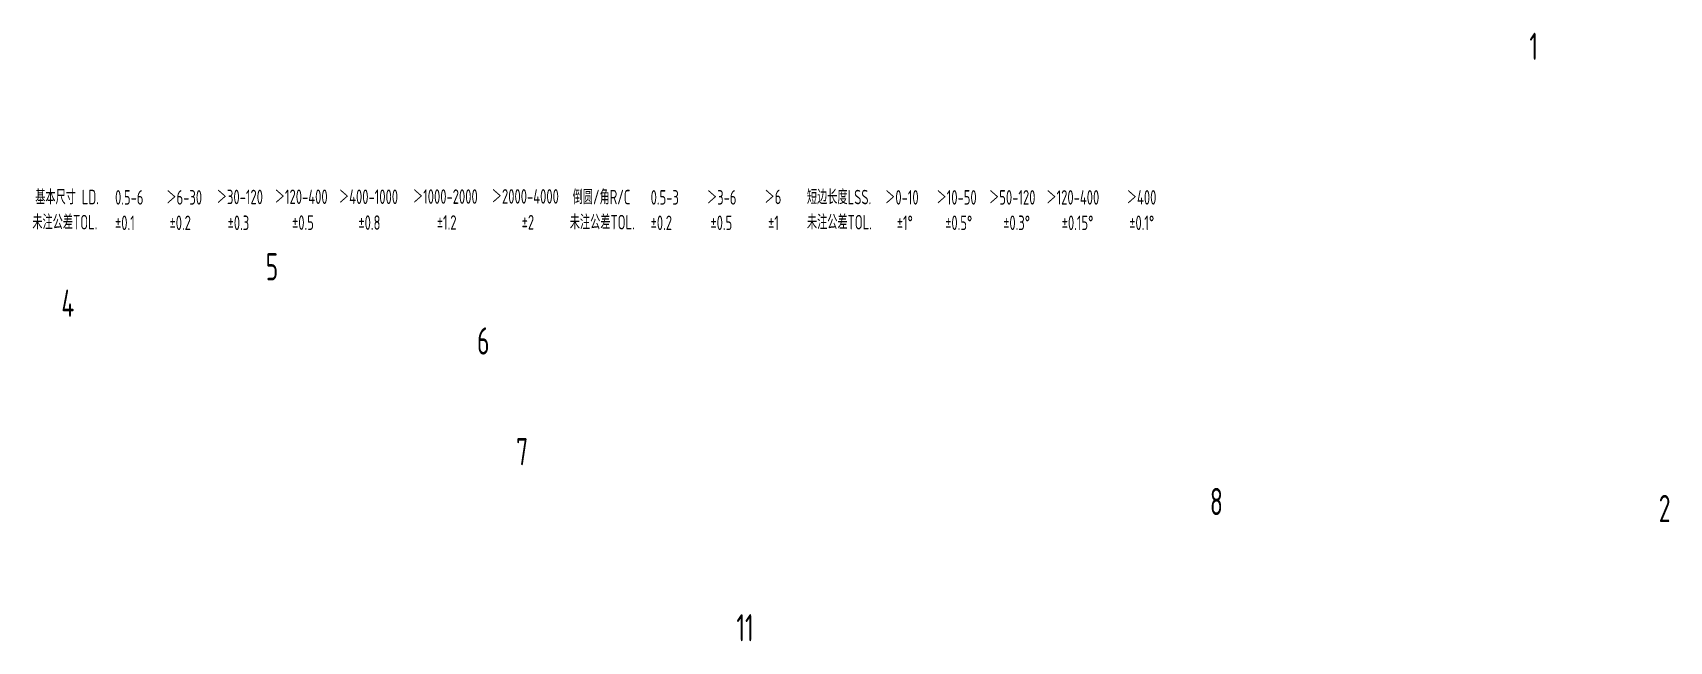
# Model space of a CAD drawing. Header units: inches. Extents: x 14216 to 120088, y -28810 to 23559.
# Drawn here: x 21566 to 22377, y 6199 to 6501 of the extents above; entities that cross this region are included whole.
import ezdxf

# ---------------------------------------------------------------- set-up
doc = ezdxf.new("R2010")
doc.units = ezdxf.units.IN
doc.header["$LTSCALE"] = 0.3
doc.header["$MEASUREMENT"] = 0
doc.layers.add('6', color=3, linetype='Continuous')
doc.layers.add('7', color=4, linetype='Continuous')
doc.styles.add('HZ', font='isocp2.shx', dxfattribs={"width": 0.7, "bigfont": 'hztxt.shx'})

msp = doc.modelspace()

# ---------------------------------------------------------------- texts
at = {"layer": '6', "color": 2, "style": 'HZ', "width": 0.7}
for s, p in [('基本尺寸 LD.', (21566.95, 6415.79)), ('0.5-6', (21606.5, 6415.62)), ('＞6-30', (21631.96, 6415.62)), ('＞30-120', (21656.95, 6415.84)), ('＞120-400', (21685.69, 6415.93)), ('＞400-1000', (21717.49, 6415.93)), ('＞1000-2000', (21754.19, 6416.02)), ('＞2000-4000', (21793.26, 6416.11)), ('倒圆/角R/C', (21833.32, 6415.79)), ('0.5-3', (21871.97, 6415.62)), ('＞3-6', (21899.93, 6415.62)), ('＞6', (21928.45, 6415.84)), ('短边长度LSS.', (21949.44, 6415.79)), ('＞0-10', (21988.23, 6415.62)), ('＞10-50', (22013.7, 6415.62)), ('＞50-120', (22039.75, 6415.62)), ('＞120-400', (22068.15, 6415.62)), ('＞400', (22108.02, 6415.62)), ('未注公差TOL.', (21565.53, 6403.34)), ('%%P0.1', (21606.5, 6403.02)), ('%%P0.2', (21633.5, 6403.02)), ('%%P0.3', (21662.3, 6403.02)), ('%%P0.5', (21694.24, 6403.11)), ('%%P0.8', (21727.12, 6403.11)), ('%%P1.2', (21766.01, 6403.2)), ('%%P2', (21808.05, 6403.29)), ('未注公差TOL.', (21831.9, 6403.34)), ('%%P0.2', (21871.97, 6403.02)), ('%%P0.5', (21901.61, 6403.02)), ('%%P1', (21930.19, 6403.02)), ('未注公差TOL.', (21949.45, 6403.34)), ('%%P1%%D', (21994, 6403.02)), ('%%P0.5%%D', (22017.97, 6403.02)), ('%%P0.3%%D', (22046.72, 6403.02)), ('%%P0.15%%D', (22075.74, 6403.02)), ('%%P0.1%%D', (22109.2, 6403.02))]:
    msp.add_text(s, height=7.2, dxfattribs=at).set_placement(p)
at = {"layer": '7', "style": 'HZ', "width": 0.7}
for s, p in [('1', (22307.58, 6487.32)), ('5', (21681.21, 6378.09)), ('4', (21579.92, 6360.01)), ('6', (21785.97, 6341.32)), ('7', (21805.32, 6286.47)), ('8', (22149.2, 6261.73)), ('2', (22371.69, 6258.3)), ('11', (21914.53, 6199.19))]:
    msp.add_text(s, height=13.5, dxfattribs=at).set_placement(p)

doc.saveas('drawing.dxf')
